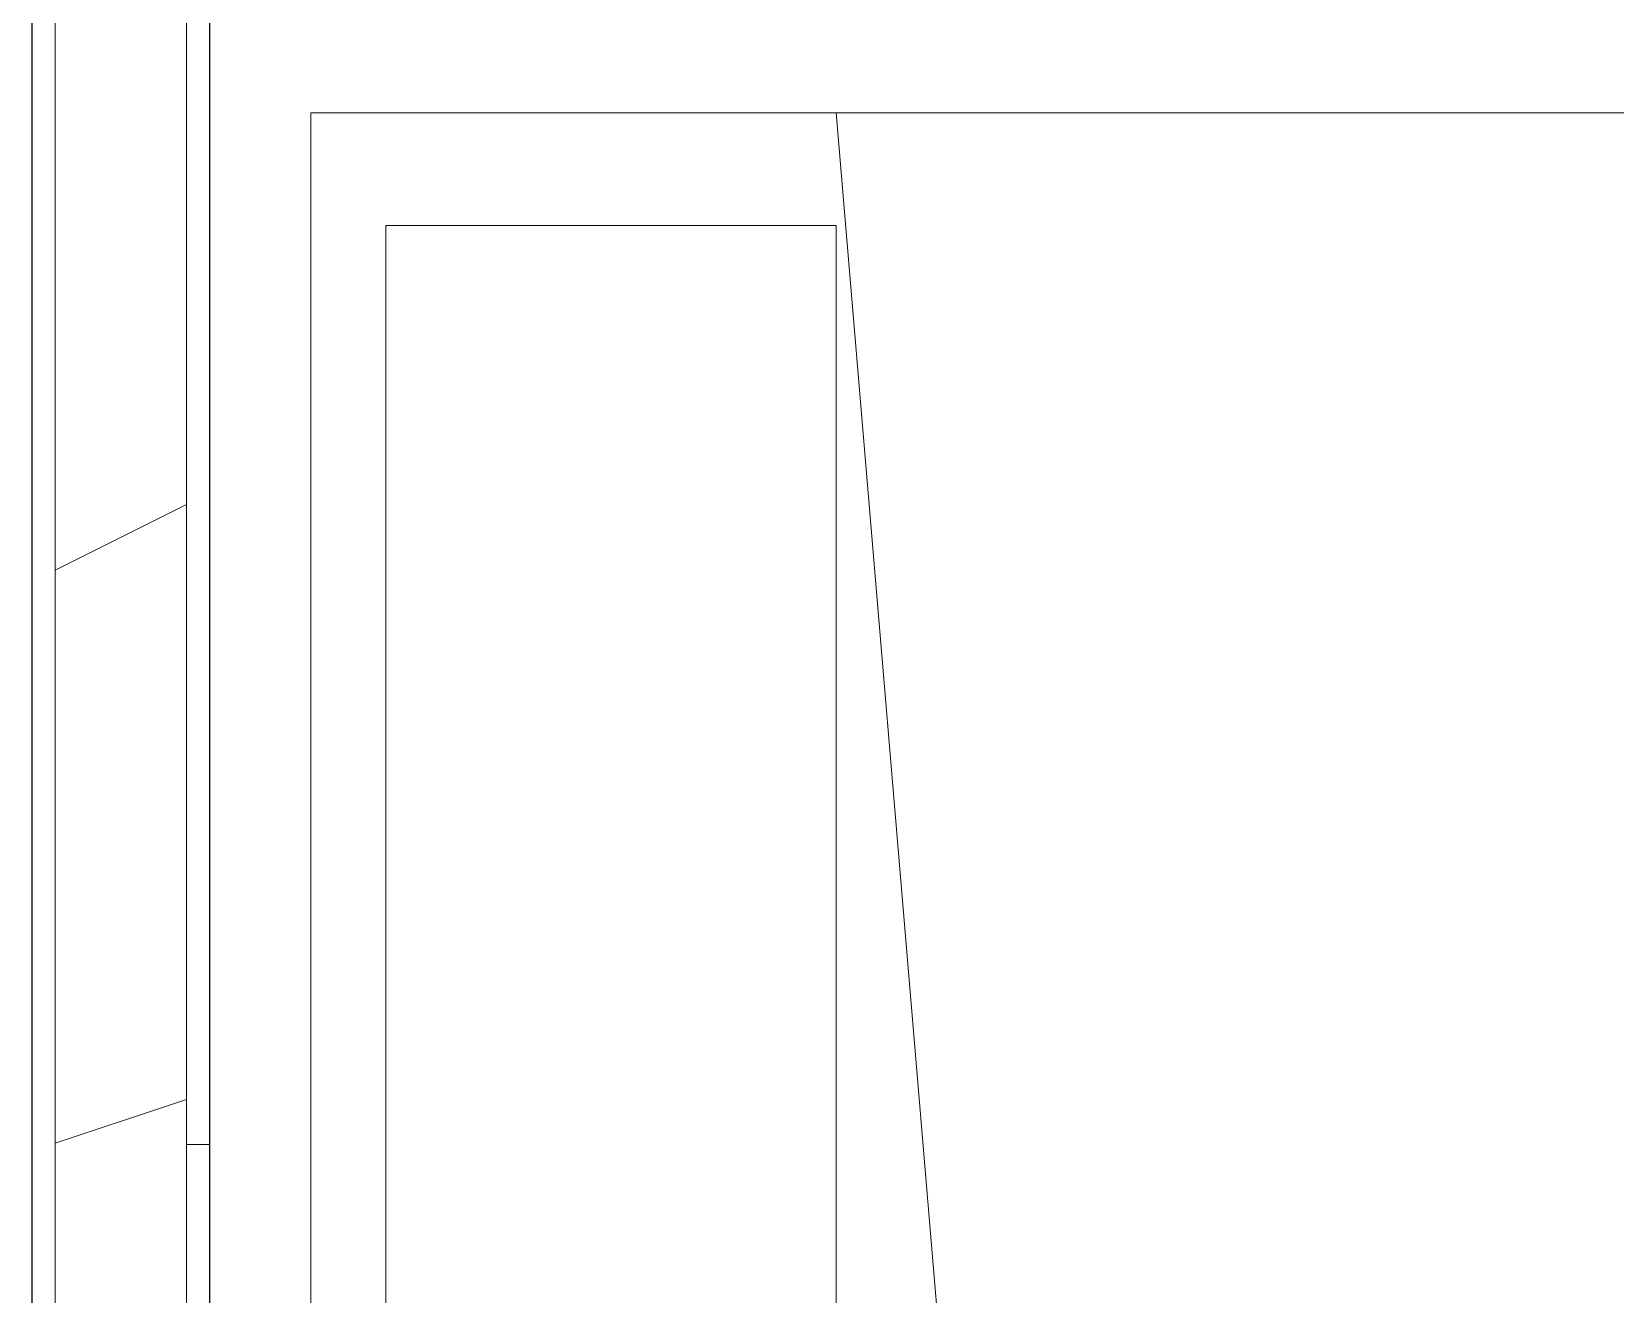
# Model space of a CAD drawing. Header units: inches. Extents: x -10205 to 13964, y -460 to 30702.
# Drawn here: x -2277.06 to -2234.85, y 10748.05 to 10781.71 of the extents above; entities that cross this region are included whole.
import ezdxf

# ---------------------------------------------------------------- set-up
doc = ezdxf.new("R2010")
doc.units = ezdxf.units.IN
doc.header["$MEASUREMENT"] = 0
for name, color, linetype, lineweight in [('0-1', 7, 'Continuous', 5), ('0-4', 7, 'Continuous', 9), ('A-WALL-5', 130, 'Continuous', 25), ('A-WALL-6', 7, 'Continuous', 9), ('A-WALL-PATT-3', 7, 'Continuous', 9), ('A-WALL-PATT-4', 8, 'Continuous', 9), ('I-FURN-3', 7, 'Continuous', 9)]:
    doc.layers.add(name, color=color, linetype=linetype, lineweight=lineweight)
pattern_1 = [(0, (0, 0), (61.44, 15.36), [2.534, -43.546, 2.534, -43.546, -245.76]), (0, (0, 0), (61.44, 15.36), [-92.16, 2.534, -89.626, 2.534, -43.546, -107.52]), (0, (0, 0), (61.44, 15.36), [-230.4, 2.534, -28.186, 2.534, -74.266]), (120, (23.04, 7.68), (-44.02215, 45.5286), [2.534, -43.546, 2.534, -43.546, -245.76]), (120, (23.04, 7.68), (-44.02215, 45.5286), [-92.16, 2.534, -89.626, 2.534, -43.546, -107.52]), (120, (23.04, 7.68), (-44.02215, 45.5286), [-230.4, 2.534, -28.186, 2.534, -74.266]), (240, (30.72, 38.4), (-17.41785, -60.8886), [2.534, -43.546, 2.534, -43.546, -245.76]), (240, (30.72, 38.4), (-17.41785, -60.8886), [-92.16, 2.534, -89.626, 2.534, -43.546, -107.52]), (240, (30.72, 38.4), (-17.41785, -60.8886), [-230.4, 2.534, -28.186, 2.534, -74.266])]

# ---------------------------------------------------------------- blocks, each defined once
blk = doc.blocks.new('Bed-Standard - King 78_ x 80_-1242963-SITE PLAN - CAD FILE')
at = {"layer": 'I-FURN-3'}
for p, q in [((49.689, 38.205), (-28.311, 38.205)), ((49.689, -41.795), (49.689, 38.205)), ((-25.311, 36.205), (46.689, 36.205)), ((46.689, 36.205), (46.689, 24.205)), ((49.689, 24.205), (-28.311, 17.625)), ((-25.311, 24.205), (46.689, 24.205))]:
    blk.add_line(p, q, dxfattribs=at)
blk = doc.blocks.new('1750 Ox - Unit Layouts_rvt-1-SITE PLAN - CAD FILE')
at = {"layer": 'A-WALL-PATT-3'}
h = blk.add_hatch(dxfattribs=at)
h.set_pattern_fill('FP_2', color=256, style=0, pattern_type=2)
h.set_pattern_definition(pattern_1)
h.paths.add_polyline_path([(-2277.06, 10616.675), (-2276.435, 10616.675), (-2276.435, 10814.239), (-2277.06, 10814.239), (-2277.06, 10616.726)], flags=0)
h = blk.add_hatch(dxfattribs=at)
h.set_pattern_fill('FP_2', color=256, style=0, pattern_type=2)
h.set_pattern_definition(pattern_1)
h.paths.add_polyline_path([(-2272.31, 10620.8), (-2272.31, 10814.239), (-2272.935, 10814.239), (-2272.935, 10620.8)], flags=0)
at = {"layer": 'A-WALL-PATT-4'}
h = blk.add_hatch(dxfattribs=at)
h.set_pattern_fill('FP_4', color=256, style=0, pattern_type=2)
h.set_pattern_definition([(216.87, (12.795, 31.987), (95.9612857, 63.9749714), [15.994, -143.942]), (206.565, (31.987, 22.391), (-31.986981, -31.986924), [35.763, -35.763]), (198.435, (31.987, 6.397), (-63.974746, -31.987128), [20.231, -80.922])])
h.paths.add_polyline_path([(-2274.916, 10620.175), (-2272.935, 10620.175), (-2272.935, 10814.239), (-2276.435, 10814.239), (-2276.435, 10620.175)], flags=0)
at = {"layer": 'A-WALL-5'}
for p, q in [((-2277.06, 10814.239), (-2277.06, 10620.8)), ((-2272.31, 10620.8), (-2272.31, 10814.239))]:
    blk.add_line(p, q, dxfattribs=at)
at = {"layer": 'A-WALL-6'}
for p, q in [((-2276.435, 10814.239), (-2276.435, 10620.8)), ((-2272.935, 10814.239), (-2272.935, 10620.8))]:
    blk.add_line(p, q, dxfattribs=at)
at = {"layer": '0-4', "rotation": 90.0000000000042}
blk.add_blockref('Bed-Standard - King 78_ x 80_-1242963-SITE PLAN - CAD FILE', (-2231.417, 10729.851), dxfattribs=at)

msp = doc.modelspace()

# ---------------------------------------------------------------- block references
at = {"layer": '0-1'}
msp.add_blockref('1750 Ox - Unit Layouts_rvt-1-SITE PLAN - CAD FILE', (0, 0), dxfattribs=at)

doc.saveas('drawing.dxf')
